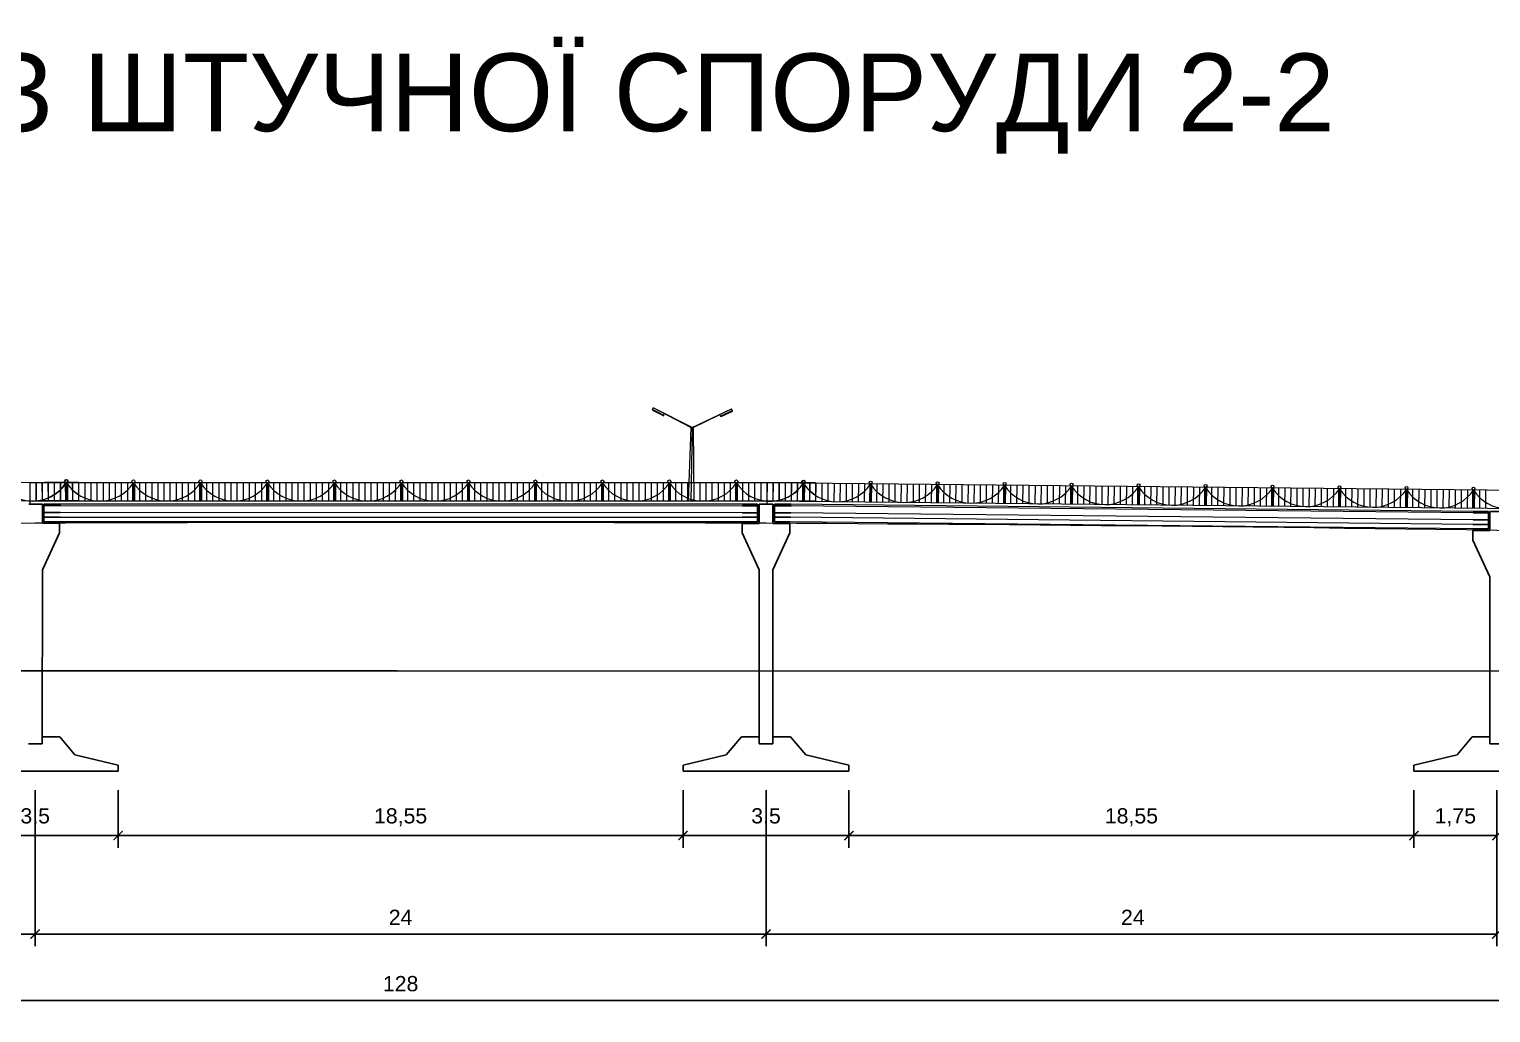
# Model space of a CAD drawing. Header units: millimetres. Extents: x -2123 to 34701, y -1286 to 835.
# Drawn here: x 4788.07 to 4836.07, y -1029.53 to -997.21 of the extents above; entities that cross this region are included whole.
import ezdxf

# ---------------------------------------------------------------- set-up
doc = ezdxf.new("R2010")
doc.units = ezdxf.units.MM
doc.layers.get('0').update_dxf_attribs({"lineweight": 15})
doc.layers.add('вертикалка', color=6, linetype='Continuous', lineweight=15)
doc.layers.add('поперечник', color=250, linetype='Continuous', lineweight=15)
doc.layers.add('розрізи', color=7, linetype='Continuous')
doc.styles.add('Arial', font='arial.ttf')
doc.styles.get("Standard").update_dxf_attribs({"font": 'arial.ttf'})
doc.styles.add('стиль1', font='isocpeui.ttf')
doc.dimstyles.new('3 Cтил Макс', dxfattribs={"dimtxt": 1, "dimasz": 0.3, "dimexe": 1.25, "dimexo": 0.625, "dimgap": 0.3, "dimtad": 1, "dimtxsty": 'стиль1', "dimblk": 'ARCHTICK', "dimcen": 2.5, "dimadec": 0, "dimazin": 0, "dimtfac": 1, "dimtmove": 0, "dimatfit": 3, "dimldrblk": 'DATUMFILLED', "dimfxl": 1, "dimarcsym": 0})

# ---------------------------------------------------------------- blocks, each defined once
blk = doc.blocks.new('_ArchTick')
at = {"color": 0, "linetype": 'ByBlock', "const_width": 0.15}
blk.add_lwpolyline([(-0.5, -0.5), (0.5, 0.5)], dxfattribs=at)
blk = doc.blocks.new('*D937')
at = {"layer": 'Defpoints', "color": 0, "lineweight": 20, "ltscale": 0.5, "transparency": 16777216}
for p in [(4764.266, -1021.588), (4788.266, -1021.588), (4788.266, -1026.941)]:
    blk.add_point(p, dxfattribs=at)
at = {"layer": 'вертикалка', "color": 0, "lineweight": -2, "ltscale": 0.5, "transparency": 16777216}
for p, q in [((4764.266, -1022.213), (4764.266, -1027.341)), ((4788.266, -1022.213), (4788.266, -1027.341)), ((4764.266, -1026.941), (4788.266, -1026.941))]:
    blk.add_line(p, q, dxfattribs=at)
at = {"layer": 'вертикалка', "color": 0, "lineweight": -2, "ltscale": 0.5, "transparency": 16777216, "xscale": 0.3, "yscale": 0.3, "zscale": 0.3, "rotation": 180}
blk.add_blockref('_ArchTick', (4764.266, -1026.941), dxfattribs=at)
at = {"layer": 'вертикалка', "color": 0, "lineweight": -2, "ltscale": 0.5, "transparency": 16777216, "xscale": 0.3, "yscale": 0.3, "zscale": 0.3}
blk.add_blockref('_ArchTick', (4788.266, -1026.941), dxfattribs=at)
at = {"layer": 'вертикалка', "color": 0, "lineweight": 20, "ltscale": 0.5, "transparency": 16777216, "insert": (4776.266, -1026.39), "char_height": 0.5, "attachment_point": 5, "style": 'Arial'}
blk.add_mtext('24', dxfattribs=at)
blk = doc.blocks.new('_DatumFilled')
at = {"color": 0, "linetype": 'ByBlock'}
blk.add_solid([(0, 0.58), (-1, 0), (0, -0.58)], dxfattribs=at)
blk = doc.blocks.new('*D938')
at = {"layer": 'Defpoints', "color": 0, "lineweight": 20, "ltscale": 0.5, "transparency": 16777216}
for p in [(4788.266, -1021.588), (4812.266, -1021.588), (4812.266, -1026.941)]:
    blk.add_point(p, dxfattribs=at)
at = {"layer": 'вертикалка', "color": 0, "lineweight": -2, "ltscale": 0.5, "transparency": 16777216}
for p, q in [((4788.266, -1022.213), (4788.266, -1027.341)), ((4812.266, -1022.213), (4812.266, -1027.341)), ((4788.266, -1026.941), (4812.266, -1026.941))]:
    blk.add_line(p, q, dxfattribs=at)
at = {"layer": 'вертикалка', "color": 0, "lineweight": -2, "ltscale": 0.5, "transparency": 16777216, "xscale": 0.3, "yscale": 0.3, "zscale": 0.3, "rotation": 180}
blk.add_blockref('_ArchTick', (4788.266, -1026.941), dxfattribs=at)
at = {"layer": 'вертикалка', "color": 0, "lineweight": -2, "ltscale": 0.5, "transparency": 16777216, "xscale": 0.3, "yscale": 0.3, "zscale": 0.3}
blk.add_blockref('_ArchTick', (4812.266, -1026.941), dxfattribs=at)
at = {"layer": 'вертикалка', "color": 0, "lineweight": 20, "ltscale": 0.5, "transparency": 16777216, "insert": (4800.266, -1026.39), "char_height": 0.5, "attachment_point": 5, "style": 'Arial'}
blk.add_mtext('24', dxfattribs=at)
blk = doc.blocks.new('*D939')
at = {"layer": 'Defpoints', "color": 0, "lineweight": 20, "ltscale": 0.5, "transparency": 16777216}
for p in [(4812.266, -1021.588), (4836.266, -1021.588), (4836.266, -1026.941)]:
    blk.add_point(p, dxfattribs=at)
at = {"layer": 'вертикалка', "color": 0, "lineweight": -2, "ltscale": 0.5, "transparency": 16777216}
for p, q in [((4812.266, -1022.213), (4812.266, -1027.341)), ((4836.266, -1022.213), (4836.266, -1027.341)), ((4812.266, -1026.941), (4836.266, -1026.941))]:
    blk.add_line(p, q, dxfattribs=at)
at = {"layer": 'вертикалка', "color": 0, "lineweight": -2, "ltscale": 0.5, "transparency": 16777216, "xscale": 0.3, "yscale": 0.3, "zscale": 0.3, "rotation": 180}
blk.add_blockref('_ArchTick', (4812.266, -1026.941), dxfattribs=at)
at = {"layer": 'вертикалка', "color": 0, "lineweight": -2, "ltscale": 0.5, "transparency": 16777216, "xscale": 0.3, "yscale": 0.3, "zscale": 0.3}
blk.add_blockref('_ArchTick', (4836.266, -1026.941), dxfattribs=at)
at = {"layer": 'вертикалка', "color": 0, "lineweight": 20, "ltscale": 0.5, "transparency": 16777216, "insert": (4824.312, -1026.39), "char_height": 0.5, "attachment_point": 5, "style": 'Arial'}
blk.add_mtext('24', dxfattribs=at)
blk = doc.blocks.new('*D949')
at = {"layer": 'Defpoints', "color": 0, "lineweight": 20, "ltscale": 0.5, "transparency": 16777216}
for p in [(4785.541, -1021.588), (4790.99, -1021.588), (4790.99, -1023.703)]:
    blk.add_point(p, dxfattribs=at)
at = {"layer": 'вертикалка', "color": 0, "lineweight": -2, "ltscale": 0.5, "transparency": 16777216}
for p, q in [((4785.541, -1022.213), (4785.541, -1024.103)), ((4790.99, -1022.213), (4790.99, -1024.103)), ((4785.541, -1023.703), (4790.99, -1023.703))]:
    blk.add_line(p, q, dxfattribs=at)
at = {"layer": 'вертикалка', "color": 0, "lineweight": -2, "ltscale": 0.5, "transparency": 16777216, "xscale": 0.3, "yscale": 0.3, "zscale": 0.3, "rotation": 180}
blk.add_blockref('_ArchTick', (4785.541, -1023.703), dxfattribs=at)
at = {"layer": 'вертикалка', "color": 0, "lineweight": -2, "ltscale": 0.5, "transparency": 16777216, "xscale": 0.3, "yscale": 0.3, "zscale": 0.3}
blk.add_blockref('_ArchTick', (4790.99, -1023.703), dxfattribs=at)
at = {"layer": 'вертикалка', "color": 0, "lineweight": 20, "ltscale": 0.5, "transparency": 16777216, "insert": (4788.266, -1023.102), "char_height": 0.5, "attachment_point": 5, "style": 'Arial'}
blk.add_mtext('3,5', dxfattribs=at)
blk = doc.blocks.new('*D951')
at = {"layer": 'Defpoints', "color": 0, "lineweight": 20, "ltscale": 0.5, "transparency": 16777216}
for p in [(4809.541, -1021.588), (4814.99, -1021.588), (4814.99, -1023.703)]:
    blk.add_point(p, dxfattribs=at)
at = {"layer": 'вертикалка', "color": 0, "lineweight": -2, "ltscale": 0.5, "transparency": 16777216}
for p, q in [((4809.541, -1022.213), (4809.541, -1024.103)), ((4814.99, -1022.213), (4814.99, -1024.103)), ((4809.541, -1023.703), (4814.99, -1023.703))]:
    blk.add_line(p, q, dxfattribs=at)
at = {"layer": 'вертикалка', "color": 0, "lineweight": -2, "ltscale": 0.5, "transparency": 16777216, "xscale": 0.3, "yscale": 0.3, "zscale": 0.3, "rotation": 180}
blk.add_blockref('_ArchTick', (4809.541, -1023.703), dxfattribs=at)
at = {"layer": 'вертикалка', "color": 0, "lineweight": -2, "ltscale": 0.5, "transparency": 16777216, "xscale": 0.3, "yscale": 0.3, "zscale": 0.3}
blk.add_blockref('_ArchTick', (4814.99, -1023.703), dxfattribs=at)
at = {"layer": 'вертикалка', "color": 0, "lineweight": 20, "ltscale": 0.5, "transparency": 16777216, "insert": (4812.266, -1023.102), "char_height": 0.5, "attachment_point": 5, "style": 'Arial'}
blk.add_mtext('3,5', dxfattribs=at)
blk = doc.blocks.new('*D952')
at = {"layer": 'Defpoints', "color": 0, "lineweight": 20, "ltscale": 0.5, "transparency": 16777216}
for p in [(4833.541, -1021.588), (4836.266, -1021.588), (4833.541, -1023.703)]:
    blk.add_point(p, dxfattribs=at)
at = {"layer": 'вертикалка', "color": 0, "lineweight": -2, "ltscale": 0.5, "transparency": 16777216}
for p, q in [((4833.541, -1022.213), (4833.541, -1024.103)), ((4836.266, -1022.213), (4836.266, -1024.103)), ((4836.266, -1023.703), (4833.541, -1023.703))]:
    blk.add_line(p, q, dxfattribs=at)
at = {"layer": 'вертикалка', "color": 0, "lineweight": -2, "ltscale": 0.5, "transparency": 16777216, "xscale": 0.3, "yscale": 0.3, "zscale": 0.3, "rotation": 180}
blk.add_blockref('_ArchTick', (4833.541, -1023.703), dxfattribs=at)
at = {"layer": 'вертикалка', "color": 0, "lineweight": -2, "ltscale": 0.5, "transparency": 16777216, "xscale": 0.3, "yscale": 0.3, "zscale": 0.3}
blk.add_blockref('_ArchTick', (4836.266, -1023.703), dxfattribs=at)
at = {"layer": 'вертикалка', "color": 0, "lineweight": 20, "ltscale": 0.5, "transparency": 16777216, "insert": (4834.904, -1023.102), "char_height": 0.5, "attachment_point": 5, "style": 'Arial'}
blk.add_mtext('1,75', dxfattribs=at)
blk = doc.blocks.new('*D953')
at = {"layer": 'Defpoints', "color": 0, "lineweight": 20, "ltscale": 0.5, "transparency": 16777216}
for p in [(4790.99, -1021.588), (4809.541, -1021.588), (4809.541, -1023.703)]:
    blk.add_point(p, dxfattribs=at)
at = {"layer": 'вертикалка', "color": 0, "lineweight": -2, "ltscale": 0.5, "transparency": 16777216}
for p, q in [((4790.99, -1022.213), (4790.99, -1024.103)), ((4809.541, -1022.213), (4809.541, -1024.103)), ((4790.99, -1023.703), (4809.541, -1023.703))]:
    blk.add_line(p, q, dxfattribs=at)
at = {"layer": 'вертикалка', "color": 0, "lineweight": -2, "ltscale": 0.5, "transparency": 16777216, "xscale": 0.3, "yscale": 0.3, "zscale": 0.3, "rotation": 180}
blk.add_blockref('_ArchTick', (4790.99, -1023.703), dxfattribs=at)
at = {"layer": 'вертикалка', "color": 0, "lineweight": -2, "ltscale": 0.5, "transparency": 16777216, "xscale": 0.3, "yscale": 0.3, "zscale": 0.3}
blk.add_blockref('_ArchTick', (4809.541, -1023.703), dxfattribs=at)
at = {"layer": 'вертикалка', "color": 0, "lineweight": 20, "ltscale": 0.5, "transparency": 16777216, "insert": (4800.266, -1023.102), "char_height": 0.5, "attachment_point": 5, "style": 'Arial'}
blk.add_mtext('18,55', dxfattribs=at)
blk = doc.blocks.new('*D954')
at = {"layer": 'Defpoints', "color": 0, "lineweight": 20, "ltscale": 0.5, "transparency": 16777216}
for p in [(4814.99, -1021.588), (4833.541, -1021.588), (4833.541, -1023.703)]:
    blk.add_point(p, dxfattribs=at)
at = {"layer": 'вертикалка', "color": 0, "lineweight": -2, "ltscale": 0.5, "transparency": 16777216}
for p, q in [((4814.99, -1022.213), (4814.99, -1024.103)), ((4833.541, -1022.213), (4833.541, -1024.103)), ((4814.99, -1023.703), (4833.541, -1023.703))]:
    blk.add_line(p, q, dxfattribs=at)
at = {"layer": 'вертикалка', "color": 0, "lineweight": -2, "ltscale": 0.5, "transparency": 16777216, "xscale": 0.3, "yscale": 0.3, "zscale": 0.3, "rotation": 180}
blk.add_blockref('_ArchTick', (4814.99, -1023.703), dxfattribs=at)
at = {"layer": 'вертикалка', "color": 0, "lineweight": -2, "ltscale": 0.5, "transparency": 16777216, "xscale": 0.3, "yscale": 0.3, "zscale": 0.3}
blk.add_blockref('_ArchTick', (4833.541, -1023.703), dxfattribs=at)
at = {"layer": 'вертикалка', "color": 0, "lineweight": 20, "ltscale": 0.5, "transparency": 16777216, "insert": (4824.266, -1023.102), "char_height": 0.5, "attachment_point": 5, "style": 'Arial'}
blk.add_mtext('18,55', dxfattribs=at)
blk = doc.blocks.new('*D955')
at = {"layer": 'Defpoints', "color": 0, "lineweight": 20, "ltscale": 0.5, "transparency": 16777216}
for p in [(4736.268, -1021.686), (4864.266, -1021.579), (4864.266, -1029.127)]:
    blk.add_point(p, dxfattribs=at)
at = {"layer": 'вертикалка', "color": 0, "lineweight": -2, "ltscale": 0.5, "transparency": 16777216}
for p, q in [((4736.268, -1022.311), (4736.268, -1029.527)), ((4864.266, -1022.204), (4864.266, -1029.527)), ((4736.268, -1029.127), (4864.266, -1029.127))]:
    blk.add_line(p, q, dxfattribs=at)
at = {"layer": 'вертикалка', "color": 0, "lineweight": -2, "ltscale": 0.5, "transparency": 16777216, "xscale": 0.3, "yscale": 0.3, "zscale": 0.3, "rotation": 180}
blk.add_blockref('_ArchTick', (4736.268, -1029.127), dxfattribs=at)
at = {"layer": 'вертикалка', "color": 0, "lineweight": -2, "ltscale": 0.5, "transparency": 16777216, "xscale": 0.3, "yscale": 0.3, "zscale": 0.3}
blk.add_blockref('_ArchTick', (4864.266, -1029.127), dxfattribs=at)
at = {"layer": 'вертикалка', "color": 0, "lineweight": 20, "ltscale": 0.5, "transparency": 16777216, "insert": (4800.267, -1028.572), "char_height": 0.5, "attachment_point": 5, "style": 'Arial'}
blk.add_mtext('128', dxfattribs=at)
blk = doc.blocks.new('25')
blk.add_lwpolyline([(0, 0), (0, 600)])

msp = doc.modelspace()

# ---------------------------------------------------------------- linework, layer by layer
for points in [[(4789.685, -1012.097), (4763.886, -1012.339)], [(4813.892, -1012.117), (4788.092, -1012.113)], [(4838.098, -1012.377), (4812.299, -1012.117)], [(4789.691, -1012.697), (4763.892, -1012.939), (4763.893, -1013.039)], [(4813.892, -1012.717), (4788.092, -1012.713), (4788.092, -1012.813)], [(4838.092, -1012.977), (4812.293, -1012.717), (4812.292, -1012.817)]]:
    msp.add_lwpolyline(points)
for centre in [(4789.285, -1012.052), (4789.293, -1012.064), (4791.493, -1012.065), (4793.693, -1012.065), (4795.893, -1012.066), (4798.093, -1012.066), (4800.293, -1012.066), (4802.493, -1012.067), (4804.693, -1012.067), (4806.893, -1012.068), (4809.092, -1012.068), (4811.292, -1012.068), (4813.492, -1012.069), (4813.501, -1012.081), (4815.7, -1012.103), (4817.9, -1012.125), (4820.1, -1012.147), (4822.3, -1012.169), (4824.5, -1012.192), (4826.7, -1012.214), (4828.899, -1012.236), (4831.099, -1012.258), (4833.299, -1012.28), (4835.499, -1012.302)]:
    msp.add_circle(centre, 0.0485)
for centre, start, end in [((4788.179, -1011.403), 213.3166, 327.7584), ((4788.193, -1011.404), 265.6063, 327.2108), ((4790.379, -1011.382), 213.3166, 238.1915), ((4790.393, -1011.405), 212.7689, 327.2108), ((4792.593, -1011.405), 212.7689, 327.2108), ((4794.793, -1011.406), 212.7689, 327.2108), ((4796.993, -1011.406), 212.7689, 327.2108), ((4799.193, -1011.406), 212.7689, 327.2108), ((4801.393, -1011.407), 212.7689, 327.2108), ((4803.593, -1011.407), 212.7689, 327.2108), ((4805.793, -1011.408), 212.7689, 327.2108), ((4807.993, -1011.408), 212.7689, 327.2108), ((4810.193, -1011.408), 212.7689, 327.2108), ((4812.393, -1011.409), 212.7689, 327.2108), ((4812.407, -1011.41), 265.0389, 326.6434), ((4814.593, -1011.409), 212.7689, 237.6438), ((4814.607, -1011.432), 212.2016, 326.6434), ((4816.807, -1011.454), 212.2016, 326.6434), ((4819.007, -1011.476), 212.2016, 326.6434), ((4821.207, -1011.499), 212.2016, 326.6434), ((4823.406, -1011.521), 212.2016, 326.6434), ((4825.606, -1011.543), 212.2016, 326.6434), ((4827.806, -1011.565), 212.2016, 326.6434), ((4830.006, -1011.587), 212.2016, 326.6434), ((4832.206, -1011.609), 212.2016, 326.6434), ((4834.406, -1011.632), 212.2016, 326.6434), ((4836.606, -1011.654), 212.2016, 326.6434)]:
    msp.add_arc(centre, 1.308, start, end)
at = {"layer": 'вертикалка', "color": 5, "lineweight": 20}
for points in [[(4811.485, -1013.097), (4789.091, -1013.092)], [(4789.107, -1012.863), (4811.489, -1012.867)], [(4811.49, -1012.817), (4789.11, -1012.813)], [(4835.485, -1013.332), (4813.077, -1013.096)], [(4835.489, -1013.102), (4813.093, -1012.867)], [(4835.49, -1013.052), (4813.096, -1012.817)], [(4811.478, -1013.395), (4789.067, -1013.391)], [(4789.081, -1013.242), (4811.482, -1013.247)], [(4835.478, -1013.63), (4813.053, -1013.395)], [(4835.482, -1013.482), (4813.067, -1013.246)], [(4800.153, -1018.288), (4760.981, -1018.288)], [(4767.266, -1018.288), (4800.266, -1018.288)], [(4800.153, -1018.288), (4839.327, -1018.288)], [(4800.153, -1018.288), (4833.153, -1018.288)]]:
    msp.add_lwpolyline(points, dxfattribs=at)
msp.add_arc((4800.047, -3513.414), 2500, 88.528097, 91.461854, dxfattribs=at)
at = {"layer": 'поперечник', "color": 7, "lineweight": 15}
for p, q in [((4808.539, -1009.701), (4808.538, -1009.727)), ((4808.539, -1009.701), (4808.538, -1009.727)), ((4808.538, -1009.727), (4808.908, -1009.917)), ((4808.538, -1009.727), (4808.908, -1009.917)), ((4808.539, -1009.701), (4808.565, -1009.65)), ((4808.539, -1009.701), (4808.565, -1009.65)), ((4808.914, -1009.897), (4808.539, -1009.701)), ((4808.914, -1009.897), (4808.539, -1009.701)), ((4809.836, -1010.296), (4808.564, -1009.65)), ((4809.796, -1010.293), (4808.564, -1009.65)), ((4809.836, -1010.296), (4808.564, -1009.65)), ((4809.796, -1010.293), (4808.564, -1009.65)), ((4808.914, -1009.897), (4808.925, -1009.838)), ((4808.914, -1009.897), (4808.925, -1009.838)), ((4809.839, -1010.296), (4811.129, -1009.686)), ((4809.839, -1010.296), (4811.129, -1009.686)), ((4809.878, -1010.294), (4811.129, -1009.686)), ((4809.878, -1010.294), (4811.129, -1009.686)), ((4810.772, -1009.924), (4811.152, -1009.739)), ((4810.772, -1009.924), (4811.152, -1009.739)), ((4811.153, -1009.765), (4810.777, -1009.944)), ((4811.153, -1009.765), (4810.777, -1009.944)), ((4811.152, -1009.739), (4811.127, -1009.687)), ((4811.152, -1009.739), (4811.127, -1009.687)), ((4811.152, -1009.739), (4811.153, -1009.765)), ((4811.152, -1009.739), (4811.153, -1009.765)), ((4808.908, -1009.917), (4808.914, -1009.897)), ((4808.908, -1009.917), (4808.914, -1009.897)), ((4809.837, -1010.302), (4809.802, -1012.717)), ((4809.837, -1010.302), (4809.802, -1012.717)), ((4809.837, -1010.302), (4809.802, -1012.717)), ((4809.837, -1010.302), (4809.802, -1012.717)), ((4810.772, -1009.924), (4810.763, -1009.864)), ((4810.772, -1009.924), (4810.763, -1009.864)), ((4810.777, -1009.944), (4810.772, -1009.924)), ((4810.777, -1009.944), (4810.772, -1009.924))]:
    msp.add_line(p, q, dxfattribs=at)
for points in [[(4809.796, -1010.293), (4809.707, -1012.717)], [(4809.796, -1010.293), (4809.707, -1012.717)], [(4809.878, -1010.294), (4809.898, -1012.717)], [(4809.878, -1010.294), (4809.898, -1012.717)]]:
    msp.add_lwpolyline(points, dxfattribs=at)
at = {"layer": 'розрізи', "color": 0}
for p, q in [((4788.505, -1012.813), (4788.055, -1012.813)), ((4788.505, -1013.441), (4788.505, -1012.813)), ((4788.555, -1013.391), (4788.555, -1012.813)), ((4788.555, -1012.813), (4789.11, -1012.813)), ((4789.107, -1012.863), (4788.555, -1012.863)), ((4789.091, -1013.092), (4788.555, -1013.092)), ((4811.485, -1013.097), (4811.991, -1013.097)), ((4811.489, -1012.867), (4811.991, -1012.867)), ((4811.991, -1012.817), (4811.49, -1012.817)), ((4811.991, -1013.395), (4811.991, -1012.817)), ((4812.041, -1012.817), (4812.041, -1013.445)), ((4812.491, -1012.817), (4812.041, -1012.817)), ((4812.491, -1013.445), (4812.491, -1012.817)), ((4812.541, -1013.395), (4812.541, -1012.817)), ((4812.541, -1012.817), (4813.096, -1012.817)), ((4813.093, -1012.867), (4812.541, -1012.867)), ((4813.077, -1013.096), (4812.541, -1013.096)), ((4835.489, -1013.102), (4835.991, -1013.102)), ((4835.991, -1013.052), (4835.49, -1013.052)), ((4835.991, -1013.63), (4835.991, -1013.052)), ((4836.041, -1013.052), (4836.041, -1013.68)), ((4836.491, -1013.052), (4836.041, -1013.052)), ((4789.067, -1013.441), (4788.505, -1013.441)), ((4789.081, -1013.242), (4788.555, -1013.242)), ((4789.067, -1013.391), (4788.555, -1013.391)), ((4789.067, -1013.753), (4789.067, -1013.441)), ((4811.478, -1013.395), (4811.991, -1013.395)), ((4812.041, -1013.445), (4811.478, -1013.445)), ((4811.478, -1013.445), (4811.478, -1013.758)), ((4811.482, -1013.247), (4811.991, -1013.247)), ((4813.053, -1013.445), (4812.491, -1013.445)), ((4813.067, -1013.246), (4812.541, -1013.246)), ((4813.053, -1013.395), (4812.541, -1013.395)), ((4813.053, -1013.758), (4813.053, -1013.445)), ((4835.478, -1013.63), (4835.991, -1013.63)), ((4836.041, -1013.68), (4835.478, -1013.68)), ((4835.478, -1013.68), (4835.478, -1013.992)), ((4835.482, -1013.482), (4835.991, -1013.482)), ((4835.485, -1013.332), (4835.991, -1013.332)), ((4788.505, -1014.967), (4789.067, -1013.753)), ((4811.478, -1013.758), (4812.041, -1014.971)), ((4812.491, -1014.971), (4813.053, -1013.758)), ((4835.478, -1013.992), (4836.041, -1015.206)), ((4788.491, -1020.688), (4788.505, -1014.967)), ((4812.041, -1014.971), (4812.041, -1020.688)), ((4812.491, -1020.688), (4812.491, -1014.971)), ((4836.041, -1015.206), (4836.041, -1020.688)), ((4788.491, -1020.688), (4788.041, -1020.688)), ((4789.071, -1020.463), (4788.491, -1020.463)), ((4789.571, -1021.056), (4789.071, -1020.463)), ((4811.46, -1020.463), (4810.96, -1021.056)), ((4812.041, -1020.463), (4811.46, -1020.463)), ((4812.491, -1020.688), (4812.041, -1020.688)), ((4813.071, -1020.463), (4812.491, -1020.463)), ((4813.571, -1021.056), (4813.071, -1020.463)), ((4835.46, -1020.463), (4834.96, -1021.056)), ((4836.041, -1020.463), (4835.46, -1020.463)), ((4836.491, -1020.688), (4836.041, -1020.688)), ((4790.99, -1021.395), (4789.571, -1021.056)), ((4810.96, -1021.056), (4809.541, -1021.395)), ((4814.99, -1021.395), (4813.571, -1021.056)), ((4834.96, -1021.056), (4833.541, -1021.395)), ((4785.541, -1021.588), (4790.99, -1021.588)), ((4790.99, -1021.588), (4790.99, -1021.395)), ((4809.541, -1021.395), (4809.541, -1021.588)), ((4809.541, -1021.588), (4814.99, -1021.588)), ((4814.99, -1021.588), (4814.99, -1021.395)), ((4833.541, -1021.395), (4833.541, -1021.588)), ((4833.541, -1021.588), (4838.99, -1021.588))]:
    msp.add_line(p, q, dxfattribs=at)
at = {"layer": 'розрізи', "color": 0, "lineweight": 20}
for p, q in [((4788.505, -1013.441), (4789.067, -1013.441)), ((4812.491, -1013.445), (4813.053, -1013.445))]:
    msp.add_line(p, q, dxfattribs=at)

# ---------------------------------------------------------------- block references
at = {"xscale": -0.001, "yscale": 0.001, "zscale": 0.001}
for p, rotation in [((4788.086, -1012.112), 180.5375247348595), ((4788.093, -1012.113), 179.9898565494094), ((4788.286, -1012.11), 180.5375247348595), ((4788.293, -1012.113), 179.9898565494094), ((4788.485, -1012.108), 180.5375247348595), ((4788.493, -1012.113), 179.9898565494094), ((4788.685, -1012.106), 180.5375247348595), ((4788.693, -1012.113), 179.9898565494094), ((4788.885, -1012.104), 180.5375247348595), ((4788.893, -1012.113), 179.9898565494094), ((4789.085, -1012.103), 180.5375247348595), ((4789.093, -1012.113), 179.9898565494094), ((4789.255, -1012.101), 180.5375247348595), ((4789.263, -1012.113), 179.9898565494094), ((4789.285, -1012.101), 180.5375247348595), ((4789.293, -1012.113), 179.9898565494094), ((4789.315, -1012.1), 180.5375247348595), ((4789.323, -1012.113), 179.9898565494094), ((4789.485, -1012.099), 180.5375247348595), ((4789.493, -1012.113), 179.9898565494094), ((4789.685, -1012.097), 180.5375247348595), ((4789.693, -1012.113), 179.9898565494094), ((4789.893, -1012.113), 179.9898565494094), ((4790.093, -1012.113), 179.9898565494094), ((4790.293, -1012.113), 179.9898565494094), ((4790.493, -1012.113), 179.9898565494094), ((4790.693, -1012.113), 179.9898565494094), ((4790.893, -1012.113), 179.9898565494094), ((4791.093, -1012.113), 179.9898565494094), ((4791.293, -1012.113), 179.9898565494094), ((4791.463, -1012.113), 179.9898565494094), ((4791.493, -1012.113), 179.9898565494094), ((4791.523, -1012.113), 179.9898565494094), ((4791.693, -1012.113), 179.9898565494094), ((4791.893, -1012.113), 179.9898565494094), ((4792.093, -1012.113), 179.9898565494094), ((4792.293, -1012.114), 179.9898565494094), ((4792.493, -1012.114), 179.9898565494094), ((4792.693, -1012.114), 179.9898565494094), ((4792.893, -1012.114), 179.9898565494094), ((4793.093, -1012.114), 179.9898565494094), ((4793.293, -1012.114), 179.9898565494094), ((4793.493, -1012.114), 179.9898565494094), ((4793.663, -1012.114), 179.9898565494094), ((4793.693, -1012.114), 179.9898565494094), ((4793.723, -1012.114), 179.9898565494094), ((4793.893, -1012.114), 179.9898565494094), ((4794.093, -1012.114), 179.9898565494094), ((4794.293, -1012.114), 179.9898565494094), ((4794.493, -1012.114), 179.9898565494094), ((4794.693, -1012.114), 179.9898565494094), ((4794.893, -1012.114), 179.9898565494094), ((4795.093, -1012.114), 179.9898565494094), ((4795.293, -1012.114), 179.9898565494094), ((4795.493, -1012.114), 179.9898565494094), ((4795.693, -1012.114), 179.9898565494094), ((4795.863, -1012.114), 179.9898565494094), ((4795.893, -1012.114), 179.9898565494094), ((4795.923, -1012.114), 179.9898565494094), ((4796.093, -1012.114), 179.9898565494094), ((4796.293, -1012.114), 179.9898565494094), ((4796.493, -1012.114), 179.9898565494094), ((4796.693, -1012.114), 179.9898565494094), ((4796.893, -1012.114), 179.9898565494094), ((4797.093, -1012.114), 179.9898565494094), ((4797.293, -1012.114), 179.9898565494094), ((4797.493, -1012.114), 179.9898565494094), ((4797.693, -1012.114), 179.9898565494094), ((4797.893, -1012.115), 179.9898565494094), ((4798.063, -1012.115), 179.9898565494094), ((4798.093, -1012.115), 179.9898565494094), ((4798.123, -1012.115), 179.9898565494094), ((4798.293, -1012.115), 179.9898565494094), ((4798.493, -1012.115), 179.9898565494094), ((4798.693, -1012.115), 179.9898565494094), ((4798.893, -1012.115), 179.9898565494094), ((4799.093, -1012.115), 179.9898565494094), ((4799.293, -1012.115), 179.9898565494094), ((4799.493, -1012.115), 179.9898565494094), ((4799.693, -1012.115), 179.9898565494094), ((4799.893, -1012.115), 179.9898565494094), ((4800.093, -1012.115), 179.9898565494094), ((4800.263, -1012.115), 179.9898565494094), ((4800.293, -1012.115), 179.9898565494094), ((4800.323, -1012.115), 179.9898565494094), ((4800.493, -1012.115), 179.9898565494094), ((4800.693, -1012.115), 179.9898565494094), ((4800.893, -1012.115), 179.9898565494094), ((4801.093, -1012.115), 179.9898565494094), ((4801.293, -1012.115), 179.9898565494094), ((4801.493, -1012.115), 179.9898565494094), ((4801.693, -1012.115), 179.9898565494094), ((4801.893, -1012.115), 179.9898565494094), ((4802.093, -1012.115), 179.9898565494094), ((4802.293, -1012.115), 179.9898565494094), ((4802.463, -1012.115), 179.9898565494094), ((4802.493, -1012.115), 179.9898565494094), ((4802.523, -1012.115), 179.9898565494094), ((4802.693, -1012.115), 179.9898565494094), ((4802.893, -1012.115), 179.9898565494094), ((4803.093, -1012.115), 179.9898565494094), ((4803.293, -1012.115), 179.9898565494094), ((4803.493, -1012.116), 179.9898565494094), ((4803.693, -1012.116), 179.9898565494094), ((4803.893, -1012.116), 179.9898565494094), ((4804.093, -1012.116), 179.9898565494094), ((4804.293, -1012.116), 179.9898565494094), ((4804.493, -1012.116), 179.9898565494094), ((4804.663, -1012.116), 179.9898565494094), ((4804.693, -1012.116), 179.9898565494094), ((4804.723, -1012.116), 179.9898565494094), ((4804.893, -1012.116), 179.9898565494094), ((4805.093, -1012.116), 179.9898565494094), ((4805.293, -1012.116), 179.9898565494094), ((4805.493, -1012.116), 179.9898565494094), ((4805.693, -1012.116), 179.9898565494094), ((4805.893, -1012.116), 179.9898565494094), ((4806.093, -1012.116), 179.9898565494094), ((4806.293, -1012.116), 179.9898565494094), ((4806.493, -1012.116), 179.9898565494094), ((4806.693, -1012.116), 179.9898565494094), ((4806.863, -1012.116), 179.9898565494094), ((4806.893, -1012.116), 179.9898565494094), ((4806.923, -1012.116), 179.9898565494094), ((4807.093, -1012.116), 179.9898565494094), ((4807.293, -1012.116), 179.9898565494094), ((4807.493, -1012.116), 179.9898565494094), ((4807.693, -1012.116), 179.9898565494094), ((4807.893, -1012.116), 179.9898565494094), ((4808.093, -1012.116), 179.9898565494094), ((4808.293, -1012.116), 179.9898565494094), ((4808.493, -1012.116), 179.9898565494094), ((4808.693, -1012.116), 179.9898565494094), ((4808.893, -1012.116), 179.9898565494094), ((4809.063, -1012.116), 179.9898565494094), ((4809.092, -1012.116), 179.9898565494094), ((4809.123, -1012.116), 179.9898565494094), ((4809.292, -1012.117), 179.9898565494094), ((4809.492, -1012.117), 179.9898565494094), ((4809.692, -1012.117), 179.9898565494094), ((4809.892, -1012.117), 179.9898565494094), ((4810.092, -1012.117), 179.9898565494094), ((4810.292, -1012.117), 179.9898565494094), ((4810.492, -1012.117), 179.9898565494094), ((4810.692, -1012.117), 179.9898565494094), ((4810.892, -1012.117), 179.9898565494094), ((4811.092, -1012.117), 179.9898565494094), ((4811.262, -1012.117), 179.9898565494094), ((4811.292, -1012.117), 179.9898565494094), ((4811.322, -1012.117), 179.9898565494094), ((4811.492, -1012.117), 179.9898565494094), ((4811.692, -1012.117), 179.9898565494094), ((4811.892, -1012.117), 179.9898565494094), ((4812.092, -1012.117), 179.9898565494094), ((4812.292, -1012.117), 179.9898565494094), ((4812.3, -1012.117), 179.4224968499293), ((4812.492, -1012.117), 179.9898565494094), ((4812.5, -1012.119), 179.4224968499293), ((4812.692, -1012.117), 179.9898565494094), ((4812.7, -1012.121), 179.4224968499293), ((4812.892, -1012.117), 179.9898565494094), ((4812.9, -1012.123), 179.4224968499293), ((4813.092, -1012.117), 179.9898565494094), ((4813.1, -1012.125), 179.4224968499293), ((4813.292, -1012.117), 179.9898565494094), ((4813.3, -1012.127), 179.4224968499293), ((4813.462, -1012.117), 179.9898565494094), ((4813.47, -1012.129), 179.4224968499293), ((4813.492, -1012.117), 179.9898565494094), ((4813.5, -1012.129), 179.4224968499293), ((4813.522, -1012.117), 179.9898565494094), ((4813.53, -1012.129), 179.4224968499293), ((4813.692, -1012.117), 179.9898565494094), ((4813.7, -1012.131), 179.4224968499293), ((4813.892, -1012.117), 179.9898565494094), ((4813.9, -1012.133), 179.4224968499293), ((4814.1, -1012.135), 179.4224968499293), ((4814.3, -1012.137), 179.4224968499293), ((4814.5, -1012.139), 179.4224968499293), ((4814.7, -1012.141), 179.4224968499293), ((4814.9, -1012.143), 179.4224968499293), ((4815.1, -1012.145), 179.4224968499293), ((4815.3, -1012.147), 179.4224968499293), ((4815.5, -1012.149), 179.4224968499293), ((4815.67, -1012.151), 179.4224968499293), ((4815.7, -1012.151), 179.4224968499293), ((4815.73, -1012.152), 179.4224968499293), ((4815.9, -1012.153), 179.4224968499293), ((4816.1, -1012.155), 179.4224968499293), ((4816.3, -1012.157), 179.4224968499293), ((4816.5, -1012.159), 179.4224968499293), ((4816.7, -1012.161), 179.4224968499293), ((4816.9, -1012.163), 179.4224968499293), ((4817.1, -1012.165), 179.4224968499293), ((4817.3, -1012.167), 179.4224968499293), ((4817.5, -1012.17), 179.4224968499293), ((4817.7, -1012.172), 179.4224968499293), ((4817.87, -1012.173), 179.4224968499293), ((4817.9, -1012.174), 179.4224968499293), ((4817.93, -1012.174), 179.4224968499293), ((4818.1, -1012.176), 179.4224968499293), ((4818.3, -1012.178), 179.4224968499293), ((4818.5, -1012.18), 179.4224968499293), ((4818.7, -1012.182), 179.4224968499293), ((4818.9, -1012.184), 179.4224968499293), ((4819.1, -1012.186), 179.4224968499293), ((4819.3, -1012.188), 179.4224968499293), ((4819.5, -1012.19), 179.4224968499293), ((4819.7, -1012.192), 179.4224968499293), ((4819.9, -1012.194), 179.4224968499293), ((4820.07, -1012.195), 179.4224968499293), ((4820.1, -1012.196), 179.4224968499293), ((4820.13, -1012.196), 179.4224968499293), ((4820.3, -1012.198), 179.4224968499293), ((4820.5, -1012.2), 179.4224968499293), ((4820.7, -1012.202), 179.4224968499293), ((4820.9, -1012.204), 179.4224968499293), ((4821.1, -1012.206), 179.4224968499293), ((4821.3, -1012.208), 179.4224968499293), ((4821.5, -1012.21), 179.4224968499293), ((4821.7, -1012.212), 179.4224968499293), ((4821.9, -1012.214), 179.4224968499293), ((4822.1, -1012.216), 179.4224968499293), ((4822.27, -1012.218), 179.4224968499293), ((4822.299, -1012.218), 179.4224968499293), ((4822.33, -1012.218), 179.4224968499293), ((4822.499, -1012.22), 179.4224968499293), ((4822.699, -1012.222), 179.4224968499293), ((4822.899, -1012.224), 179.4224968499293), ((4823.099, -1012.226), 179.4224968499293), ((4823.299, -1012.228), 179.4224968499293), ((4823.499, -1012.23), 179.4224968499293), ((4823.699, -1012.232), 179.4224968499293), ((4823.899, -1012.234), 179.4224968499293), ((4824.099, -1012.236), 179.4224968499293), ((4824.299, -1012.238), 179.4224968499293), ((4824.469, -1012.24), 179.4224968499293), ((4824.499, -1012.24), 179.4224968499293), ((4824.529, -1012.24), 179.4224968499293), ((4824.699, -1012.242), 179.4224968499293), ((4824.899, -1012.244), 179.4224968499293), ((4825.099, -1012.246), 179.4224968499293), ((4825.299, -1012.248), 179.4224968499293), ((4825.499, -1012.25), 179.4224968499293), ((4825.699, -1012.252), 179.4224968499293), ((4825.899, -1012.254), 179.4224968499293), ((4826.099, -1012.256), 179.4224968499293), ((4826.299, -1012.258), 179.4224968499293), ((4826.499, -1012.26), 179.4224968499293), ((4826.669, -1012.262), 179.4224968499293), ((4826.699, -1012.262), 179.4224968499293), ((4826.729, -1012.263), 179.4224968499293), ((4826.899, -1012.264), 179.4224968499293), ((4827.099, -1012.266), 179.4224968499293), ((4827.299, -1012.268), 179.4224968499293), ((4827.499, -1012.27), 179.4224968499293), ((4827.699, -1012.272), 179.4224968499293), ((4827.899, -1012.274), 179.4224968499293), ((4828.099, -1012.276), 179.4224968499293), ((4828.299, -1012.278), 179.4224968499293), ((4828.499, -1012.28), 179.4224968499293), ((4828.699, -1012.282), 179.4224968499293), ((4828.869, -1012.284), 179.4224968499293), ((4828.899, -1012.284), 179.4224968499293), ((4828.929, -1012.285), 179.4224968499293), ((4829.099, -1012.286), 179.4224968499293), ((4829.299, -1012.288), 179.4224968499293), ((4829.499, -1012.29), 179.4224968499293), ((4829.699, -1012.292), 179.4224968499293), ((4829.899, -1012.294), 179.4224968499293), ((4830.099, -1012.297), 179.4224968499293), ((4830.299, -1012.299), 179.4224968499293), ((4830.499, -1012.301), 179.4224968499293), ((4830.699, -1012.303), 179.4224968499293), ((4830.899, -1012.305), 179.4224968499293), ((4831.069, -1012.306), 179.4224968499293), ((4831.099, -1012.307), 179.4224968499293), ((4831.129, -1012.307), 179.4224968499293), ((4831.299, -1012.309), 179.4224968499293), ((4831.499, -1012.311), 179.4224968499293), ((4831.699, -1012.313), 179.4224968499293), ((4831.899, -1012.315), 179.4224968499293), ((4832.099, -1012.317), 179.4224968499293), ((4832.299, -1012.319), 179.4224968499293), ((4832.499, -1012.321), 179.4224968499293), ((4832.699, -1012.323), 179.4224968499293), ((4832.899, -1012.325), 179.4224968499293), ((4833.099, -1012.327), 179.4224968499293), ((4833.269, -1012.328), 179.4224968499293), ((4833.299, -1012.329), 179.4224968499293), ((4833.329, -1012.329), 179.4224968499293), ((4833.499, -1012.331), 179.4224968499293), ((4833.699, -1012.333), 179.4224968499293), ((4833.899, -1012.335), 179.4224968499293), ((4834.099, -1012.337), 179.4224968499293), ((4834.298, -1012.339), 179.4224968499293), ((4834.498, -1012.341), 179.4224968499293), ((4834.698, -1012.343), 179.4224968499293), ((4834.898, -1012.345), 179.4224968499293), ((4835.098, -1012.347), 179.4224968499293), ((4835.298, -1012.349), 179.4224968499293), ((4835.468, -1012.351), 179.4224968499293), ((4835.498, -1012.351), 179.4224968499293), ((4835.528, -1012.351), 179.4224968499293), ((4835.698, -1012.353), 179.4224968499293), ((4835.898, -1012.355), 179.4224968499293)]:
    msp.add_blockref('25', p, dxfattribs=dict(at, rotation=rotation))

# ---------------------------------------------------------------- texts
msp.add_text('ПОВЗДОВЖНІЙ РОЗРІЗ ШТУЧНОЇ СПОРУДИ 2-2', height=2.553).set_placement((4748.173, -1000.56))

# ---------------------------------------------------------------- dimensions: what is measured, and where the dimension line sits
at = {"layer": 'вертикалка', "color": 5, "lineweight": 20, "ltscale": 0.5}
for base, p1, p2, picture, middle in [((4864.266, -1029.127), (4736.268, -1021.686), (4864.266, -1021.579), '*D955', (4800.267, -1028.572)), ((4788.266, -1026.941), (4764.266, -1021.588), (4788.266, -1021.588), '*D937', (4776.266, -1026.39)), ((4812.266, -1026.941), (4788.266, -1021.588), (4812.266, -1021.588), '*D938', (4800.266, -1026.39)), ((4809.541, -1023.703), (4790.99, -1021.588), (4809.541, -1021.588), '*D953', (4800.266, -1023.102)), ((4833.541, -1023.703), (4814.99, -1021.588), (4833.541, -1021.588), '*D954', (4824.266, -1023.102))]:
    dim = msp.add_linear_dim(base=base, p1=p1, p2=p2, dimstyle='3 Cтил Макс', override={"dimtxt": 0.5, "dimexe": 0.4, "dimtxsty": 'Arial'}, dxfattribs=at)
    dim.commit()
    dim.dimension.update_dxf_attribs({"geometry": picture, "text_midpoint": middle})
for base, p1, p2, text, picture, middle in [((4790.99, -1023.703), (4785.541, -1021.588), (4790.99, -1021.588), '3,5', '*D949', (4788.266, -1023.102)), ((4814.99, -1023.703), (4809.541, -1021.588), (4814.99, -1021.588), '3,5', '*D951', (4812.266, -1023.102)), ((4833.541, -1023.703), (4836.266, -1021.588), (4833.541, -1021.588), '1,75', '*D952', (4834.904, -1023.102))]:
    dim = msp.add_linear_dim(base=base, p1=p1, p2=p2, text=text, dimstyle='3 Cтил Макс', override={"dimtxt": 0.5, "dimexe": 0.4, "dimtxsty": 'Arial'}, dxfattribs=at)
    dim.commit()
    dim.dimension.update_dxf_attribs({"geometry": picture, "text_midpoint": middle})
dim = msp.add_linear_dim(base=(4836.266, -1026.941), p1=(4812.266, -1021.588), p2=(4836.266, -1021.588), dimstyle='3 Cтил Макс', override={"dimtxt": 0.5, "dimexe": 0.4, "dimtxsty": 'Arial'}, dxfattribs=at)
dim.commit()
dim.dimension.update_dxf_attribs({"geometry": '*D939', "text_midpoint": (4824.312, -1026.941), "dimtype": 160})

doc.saveas('drawing.dxf')
